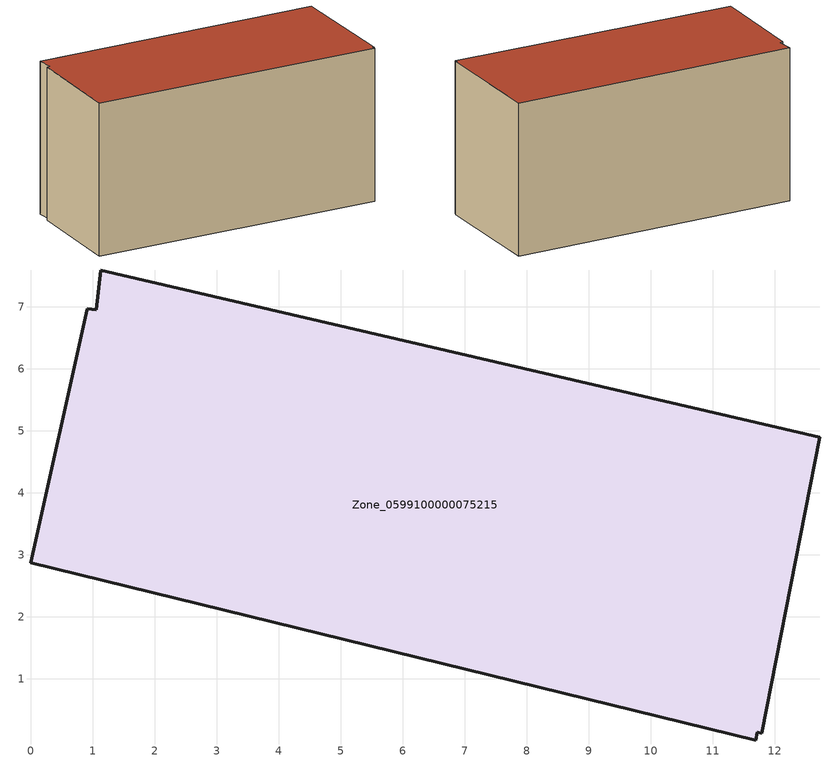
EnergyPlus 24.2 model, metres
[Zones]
Zone_0599100000075215
 floor ground (C_G): 1.13,7.6 12.73,4.9 11.79,0.12 11.72,0.14 11.7,0.01 0,2.87 0.92,6.97 1.06,6.96 z0
 wall outside (C_F): 0,2.87 11.7,0.01 11.72,0.14 11.79,0.12 12.73,4.9 1.13,7.6 1.06,6.96 0.92,6.97 0,2.87 z0:6.4
 roof outside (C_R): 1.06,6.96 0.92,6.97 0,2.87 11.7,0.01 11.72,0.14 11.79,0.12 12.73,4.9 1.13,7.6 z6.4
[BUILDING]
Pand.0599100000075215: North Axis=0; Terrain=City; Loads Convergence Tolerance Value=0.04; Temperature Convergence Tolerance Value=0.4; Solar Distribution=FullExterior; Maximum Number of Warmup Days=25; Minimum Number of Warmup Days=1
[Site:Location]
Rotterdam.The.Hague.AP_ZH_NLD Design_Conditions: Latitude=51.96; Longitude=4.45; Time Zone=1; Elevation=-4.5
[SITE:GROUNDTEMPERATURE:BUILDINGSURFACE]
18, 18, 18, 18, 18, 18, 18, 18, 18, 18, 18, 18
[MATERIAL] Thermal Absorptance=0.9; Solar Absorptance=0.7; Visible Absorptance=0.7
Name | Roughness | Thickness | Conductivity | Density | Specific Heat
G.TC.1946 | MediumSmooth | 0.15 | 1 | 540 | 1210
F.TC.1946 | Rough | 0.3 | 0.857143 | 1920 | 840
R.TC.1946 | MediumRough | 0.2 | 0.909091 | 1500 | 1000
[CONSTRUCTION]
C_G: G.TC.1946
C_F: F.TC.1946
C_R: R.TC.1946
[ZONE]
Zone_0599100000075215: Type=1; Multiplier=1; Ceiling Height=Autocalculate; Volume=Autocalculate; Floor Area=autocalculate; Part of Total Floor Area=Yes
[ZONEINFILTRATION:DESIGNFLOWRATE]
Infil_Zone_0599100000075215: Zone or ZoneList or Space or SpaceList=Zone_0599100000075215; Schedule=AlwaysOn; Design Flow Rate Calculation Method=Flow/Area; Flow Rate per Floor Area=0.003; Constant Term Coefficient=1; Temperature Term Coefficient=0; Velocity Term Coefficient=0; Velocity Squared Term Coefficient=0
[HVACTEMPLATE:ZONE:IDEALLOADSAIRSYSTEM]
Zone_0599100000075215: Maximum Heating Supply Air Temperature=50; Minimum Cooling Supply Air Temperature=13; Maximum Heating Supply Air Humidity Ratio=0.0156; Minimum Cooling Supply Air Humidity Ratio=0.0077; Heating Limit=NoLimit; Cooling Limit=NoLimit; Dehumidification Control Type=ConstantSensibleHeatRatio; Cooling Sensible Heat Ratio=0.7; Dehumidification Setpoint=60; Humidification Control Type=None; Humidification Setpoint=30; Outdoor Air Method=None; Outdoor Air Flow Rate per Person=0.00944; Outdoor Air Flow Rate per Zone Floor Area=0; Outdoor Air Flow Rate per Zone=0; Demand Controlled Ventilation Type=None; Outdoor Air Economizer Type=NoEconomizer; Heat Recovery Type=None; Sensible Heat Recovery Effectiveness=0.7; Latent Heat Recovery Effectiveness=0.65
[ZONECONTROL:THERMOSTAT]
ThermostatControl_Zone_0599100000075215: Zone or ZoneList=Zone_0599100000075215; Control Type Schedule=DualSetpointControlType; Control 1=Thermostat_Zone_0599100000075215; Temperature Difference Between Cutout And Setpoint=0
[THERMOSTATSETPOINT:DUALSETPOINT]
Thermostat_Zone_0599100000075215: Heating Setpoint Temperature Schedule=HeatingSetpoint_Zone_0599100000075215; Cooling Setpoint Temperature Schedule=CoolingSetpoint_Zone_0599100000075215
[SCHEDULE:COMPACT]
HeatingSetpoint_Zone_0599100000075215: Through: 12/31, For: AllDays, Until: 24:00, 21
CoolingSetpoint_Zone_0599100000075215: Through: 12/31, For: AllDays, Until: 24:00, 24
DualSetpointControlType: Through: 12/31, For: AllDays, Until: 24:00, 4
AlwaysOn: Through: 12/31, For: AllDays, Until: 24:00, 1
